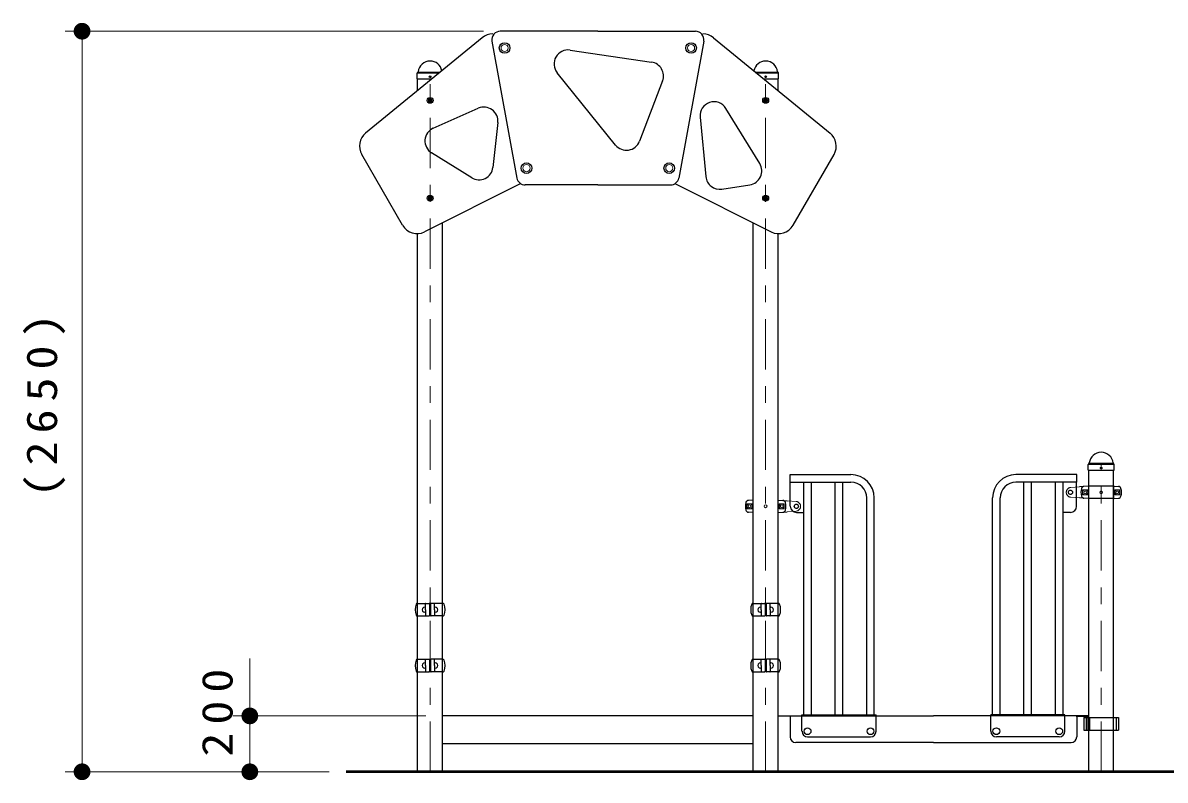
# Model space of a CAD drawing. Units: millimetres on the paper, scale 1:60. Extents: x -385 to 0, y -594 to 267.
# Drawn here: x -121.3 to -53.2, y -227.1 to -181.9 of the extents above; entities that cross this region are included whole.
import ezdxf

# ---------------------------------------------------------------- set-up
doc = ezdxf.new("R2010")
doc.units = ezdxf.units.MM
doc.linetypes.add('USER1', pattern=[4.5, 2.5, -2])
doc.linetypes.add('USER2', pattern=[6, 3, -1, 1, -1])
doc.layers.add('1_60', color=7, linetype='Continuous', lineweight=25)
doc.styles.add('ＭＳ ゴシック', font='')
doc.styles.get('ＭＳ ゴシック').set_extended_font_data('MS Gothic')

# ---------------------------------------------------------------- blocks, each defined once
blk = doc.blocks.new('filled_dot')
at = {"color": 0, "linetype": 'Continuous', "lineweight": -2, "const_width": 1.25}
blk.add_lwpolyline([(-0.625, 0, 1), (0.625, 0, 1)], format="xyb", close=True, dxfattribs=at)

msp = doc.modelspace()

# ---------------------------------------------------------------- linework, layer by layer
at = {"layer": '1_60', "lineweight": 13}
for p, q in [((-93.797, -182.431), (-118.722, -182.431)), ((-117.722, -226.598), (-117.722, -182.431)), ((-97.724, -184.922), (-96.44, -184.922)), ((-97.694, -184.864), (-96.369, -184.864)), ((-77.59, -184.864), (-76.267, -184.864)), ((-77.519, -184.922), (-76.234, -184.922)), ((-57.724, -208.256), (-56.235, -208.256)), ((-57.694, -208.198), (-56.267, -208.198)), ((-107.722, -226.598), (-107.722, -219.833)), ((-97.237, -223.265), (-108.722, -223.265)), ((-102.988, -226.598), (-118.722, -226.598)), ((-102.988, -226.598), (-108.722, -226.598))]:
    msp.add_line(p, q, dxfattribs=at)
at = {"layer": '1_60', "color": 190}
for p, q in [((-86.979, -182.431), (-92.797, -182.431)), ((-86.979, -182.431), (-81.162, -182.431)), ((-93.876, -182.823), (-100.822, -188.509)), ((-93.289, -183.02), (-91.804, -191.187)), ((-80.67, -183.02), (-82.154, -191.187)), ((-80.082, -182.823), (-73.136, -188.509)), ((-88.635, -183.558), (-83.778, -184.276)), ((-85.925, -189.22), (-89.406, -184.906)), ((-83.122, -185.398), (-84.498, -188.994)), ((-96.788, -188.211), (-94.105, -187.028)), ((-77.333, -190.33), (-79.344, -187.036)), ((-92.94, -187.881), (-93.232, -190.553)), ((-80.885, -187.55), (-80.544, -191.102)), ((-98.618, -194.004), (-101.055, -189.783)), ((-94.5, -191.17), (-96.892, -189.681)), ((-75.34, -194.004), (-72.904, -189.783)), ((-91.609, -191.537), (-97.303, -194.397)), ((-86.979, -191.597), (-91.312, -191.597)), ((-86.979, -191.597), (-82.646, -191.597)), ((-82.349, -191.537), (-76.655, -194.397)), ((-79.587, -191.846), (-77.917, -191.587))]:
    msp.add_line(p, q, dxfattribs=at)
at = {"layer": '1_60'}
for p, q in [((-97.754, -185.272), (-97.747, -184.942)), ((-97.726, -184.893), (-97.708, -184.875)), ((-76.232, -184.893), (-76.25, -184.875)), ((-76.205, -185.272), (-76.212, -184.942)), ((-97.745, -185.28), (-97.754, -185.272)), ((-97.745, -185.28), (-96.877, -185.28)), ((-97.721, -185.971), (-97.721, -185.28)), ((-77.081, -185.28), (-76.213, -185.28)), ((-76.237, -185.971), (-76.237, -185.28)), ((-76.205, -185.272), (-76.213, -185.28)), ((-96.237, -226.598), (-96.237, -193.862)), ((-77.722, -226.598), (-77.722, -193.862)), ((-97.722, -226.598), (-97.722, -194.504)), ((-76.237, -226.598), (-76.237, -194.504)), ((-57.754, -208.606), (-57.747, -208.276)), ((-57.726, -208.227), (-57.708, -208.209)), ((-56.233, -208.227), (-56.251, -208.209)), ((-56.205, -208.606), (-56.212, -208.276)), ((-75.521, -209.325), (-75.521, -208.871)), ((-75.521, -208.871), (-71.896, -208.871)), ((-58.438, -208.871), (-62.063, -208.871)), ((-58.438, -209.325), (-58.438, -208.871)), ((-57.745, -208.614), (-57.754, -208.606)), ((-57.745, -208.614), (-56.213, -208.614)), ((-57.722, -226.598), (-57.722, -208.614)), ((-56.237, -226.598), (-56.237, -208.614)), ((-56.205, -208.606), (-56.213, -208.614)), ((-75.521, -209.325), (-71.896, -209.325)), ((-75.513, -210.765), (-75.513, -209.325)), ((-72.831, -223.211), (-72.831, -209.325)), ((-72.378, -223.211), (-72.378, -209.325)), ((-58.438, -209.325), (-62.063, -209.325)), ((-61.581, -223.211), (-61.581, -209.325)), ((-61.128, -223.211), (-61.128, -209.325)), ((-58.446, -210.765), (-58.446, -209.325)), ((-77.722, -223.265), (-96.237, -223.265)), ((-76.237, -223.265), (-66.979, -223.265)), ((-74.813, -223.211), (-70.396, -223.211)), ((-57.722, -223.265), (-66.979, -223.265)), ((-59.146, -223.211), (-63.563, -223.211)), ((-57.722, -223.265), (-58.438, -223.265)), ((-57.722, -223.303), (-58.438, -223.303)), ((-58.01, -223.365), (-55.949, -223.365)), ((-58.01, -223.365), (-58.01, -224.115)), ((-57.88, -223.365), (-57.88, -224.115)), ((-57.831, -223.365), (-57.831, -224.115)), ((-57.675, -223.365), (-57.675, -224.115)), ((-56.088, -223.365), (-56.088, -224.115)), ((-55.949, -223.365), (-55.949, -224.115)), ((-74.479, -224.515), (-70.729, -224.515)), ((-59.479, -224.515), (-63.229, -224.515)), ((-58.01, -224.115), (-55.949, -224.115)), ((-77.722, -224.931), (-96.237, -224.931))]:
    msp.add_line(p, q, dxfattribs=at)
at = {"layer": '1_60', "linetype": 'USER1', "lineweight": 13}
for p, q in [((-97.721, -184.931), (-96.45, -184.931)), ((-77.508, -184.931), (-76.237, -184.931)), ((-57.721, -208.265), (-56.238, -208.265))]:
    msp.add_line(p, q, dxfattribs=at)
at = {"layer": '1_60', "linetype": 'USER2', "lineweight": 13}
for p, q in [((-96.979, -226.598), (-96.979, -184.931)), ((-76.979, -226.598), (-76.979, -184.931)), ((-56.979, -226.598), (-56.979, -208.265))]:
    msp.add_line(p, q, dxfattribs=at)
at = {"layer": '1_60', "color": 4}
for p, q in [((-97.018, -186.489), (-97.056, -186.556)), ((-97.018, -186.489), (-96.941, -186.489)), ((-96.941, -186.489), (-96.902, -186.556)), ((-77.017, -186.489), (-77.056, -186.556)), ((-76.94, -186.489), (-77.017, -186.489)), ((-76.94, -186.489), (-76.902, -186.556)), ((-97.056, -186.556), (-97.018, -186.622)), ((-97.018, -186.622), (-96.941, -186.622)), ((-96.902, -186.556), (-96.941, -186.622)), ((-77.056, -186.556), (-77.017, -186.622)), ((-76.94, -186.622), (-77.017, -186.622)), ((-76.902, -186.556), (-76.94, -186.622)), ((-97.018, -192.322), (-97.056, -192.389)), ((-97.056, -192.389), (-97.018, -192.456)), ((-97.018, -192.322), (-96.941, -192.322)), ((-97.018, -192.456), (-96.941, -192.456)), ((-96.941, -192.322), (-96.902, -192.389)), ((-96.902, -192.389), (-96.941, -192.456)), ((-77.017, -192.322), (-77.056, -192.389)), ((-77.056, -192.389), (-77.017, -192.456)), ((-76.94, -192.322), (-77.017, -192.322)), ((-76.94, -192.456), (-77.017, -192.456)), ((-76.94, -192.322), (-76.902, -192.389)), ((-76.902, -192.389), (-76.94, -192.456))]:
    msp.add_line(p, q, dxfattribs=at)
at = {"layer": '1_60', "color": 131}
for p, q in [((-74.706, -223.211), (-74.706, -209.325)), ((-74.253, -223.211), (-74.253, -209.325)), ((-59.706, -223.211), (-59.706, -209.325)), ((-59.253, -223.211), (-59.253, -209.325)), ((-70.956, -223.211), (-70.956, -210.265)), ((-70.503, -223.211), (-70.503, -210.265)), ((-63.456, -223.211), (-63.456, -210.265)), ((-63.003, -223.211), (-63.003, -210.265)), ((-75.146, -211.131), (-74.706, -211.131)), ((-58.813, -211.131), (-59.253, -211.131)), ((-74.813, -224.181), (-74.813, -223.211)), ((-70.396, -224.181), (-70.396, -223.211)), ((-63.563, -224.181), (-63.563, -223.211)), ((-59.146, -224.181), (-59.146, -223.211))]:
    msp.add_line(p, q, dxfattribs=at)
at = {"layer": '1_60', "color": 2, "linetype": 'USER1', "lineweight": 13}
for p, q in [((-58.271, -209.602), (-58.797, -209.641)), ((-57.729, -209.573), (-57.729, -210.29)), ((-56.229, -209.573), (-56.229, -210.29)), ((-58.271, -210.26), (-58.797, -210.222)), ((-77.729, -210.406), (-77.729, -211.123)), ((-76.229, -210.406), (-76.229, -211.123)), ((-75.688, -210.436), (-75.162, -210.474)), ((-75.688, -211.094), (-75.162, -211.055))]:
    msp.add_line(p, q, dxfattribs=at)
at = {"layer": '1_60', "color": 2}
for p, q in [((-57.746, -209.556), (-58.271, -209.602)), ((-56.213, -209.556), (-57.746, -209.556)), ((-56.213, -209.556), (-55.95, -209.579)), ((-57.746, -210.306), (-58.271, -210.26)), ((-56.213, -210.306), (-57.746, -210.306)), ((-56.213, -210.306), (-55.95, -210.283)), ((-77.746, -210.39), (-78.009, -210.413)), ((-76.213, -210.39), (-75.688, -210.436)), ((-77.746, -211.14), (-78.009, -211.117)), ((-76.213, -211.14), (-75.688, -211.094)), ((-97.748, -216.556), (-97.038, -216.556)), ((-97.25, -216.777), (-97.284, -216.775)), ((-97.25, -217.086), (-97.284, -217.087)), ((-97.25, -216.931), (-97.25, -216.573)), ((-97.25, -216.931), (-97.25, -217.29)), ((-97.004, -216.59), (-97.004, -217.273)), ((-96.954, -216.59), (-96.954, -217.273)), ((-96.211, -216.556), (-96.921, -216.556)), ((-96.708, -216.931), (-96.708, -216.573)), ((-96.708, -216.777), (-96.675, -216.775)), ((-96.708, -216.931), (-96.708, -217.29)), ((-96.708, -217.086), (-96.675, -217.087)), ((-77.748, -216.556), (-77.038, -216.556)), ((-77.25, -216.777), (-77.284, -216.775)), ((-77.25, -217.086), (-77.284, -217.087)), ((-77.25, -216.931), (-77.25, -216.573)), ((-77.25, -216.931), (-77.25, -217.29)), ((-77.004, -216.59), (-77.004, -217.273)), ((-76.954, -216.59), (-76.954, -217.273)), ((-76.211, -216.556), (-76.921, -216.556)), ((-76.708, -216.931), (-76.708, -216.573)), ((-76.708, -216.777), (-76.675, -216.775)), ((-76.708, -216.931), (-76.708, -217.29)), ((-76.708, -217.086), (-76.675, -217.087)), ((-97.746, -217.306), (-97.038, -217.306)), ((-96.211, -217.306), (-96.921, -217.306)), ((-77.746, -217.306), (-77.038, -217.306)), ((-76.211, -217.306), (-76.921, -217.306)), ((-97.748, -219.89), (-97.038, -219.89)), ((-97.25, -220.265), (-97.25, -219.906)), ((-96.211, -219.89), (-96.921, -219.89)), ((-96.708, -220.265), (-96.708, -219.906)), ((-77.748, -219.89), (-77.038, -219.89)), ((-77.25, -220.265), (-77.25, -219.906)), ((-76.211, -219.89), (-76.921, -219.89)), ((-76.708, -220.265), (-76.708, -219.906)), ((-97.25, -220.11), (-97.284, -220.109)), ((-97.25, -220.419), (-97.284, -220.42)), ((-97.25, -220.265), (-97.25, -220.623)), ((-97.004, -219.923), (-97.004, -220.606)), ((-96.954, -219.923), (-96.954, -220.606)), ((-96.708, -220.11), (-96.675, -220.109)), ((-96.708, -220.265), (-96.708, -220.623)), ((-96.708, -220.419), (-96.675, -220.42)), ((-77.25, -220.11), (-77.284, -220.109)), ((-77.25, -220.419), (-77.284, -220.42)), ((-77.25, -220.265), (-77.25, -220.623)), ((-77.004, -219.923), (-77.004, -220.606)), ((-76.954, -219.923), (-76.954, -220.606)), ((-76.708, -220.11), (-76.675, -220.109)), ((-76.708, -220.265), (-76.708, -220.623)), ((-76.708, -220.419), (-76.675, -220.42)), ((-97.746, -220.64), (-97.038, -220.64)), ((-96.211, -220.64), (-96.921, -220.64)), ((-77.746, -220.64), (-77.038, -220.64)), ((-76.211, -220.64), (-76.921, -220.64)), ((-75.521, -223.315), (-75.521, -224.515)), ((-58.438, -223.315), (-58.438, -224.515)), ((-66.979, -224.848), (-75.188, -224.848)), ((-66.979, -224.848), (-58.771, -224.848))]:
    msp.add_line(p, q, dxfattribs=at)
at = {"layer": '1_60', "color": 2, "lineweight": 13}
for p, q in [((-58.092, -210.085), (-58.092, -209.777)), ((-57.784, -209.777), (-58.092, -209.777)), ((-57.784, -210.085), (-58.092, -210.085)), ((-56.175, -209.777), (-55.867, -209.777)), ((-56.175, -210.085), (-55.867, -210.085)), ((-55.867, -210.085), (-55.867, -209.777)), ((-78.092, -210.919), (-78.092, -210.611)), ((-77.784, -210.611), (-78.092, -210.611)), ((-77.784, -210.919), (-78.092, -210.919)), ((-76.175, -210.611), (-75.867, -210.611)), ((-76.175, -210.919), (-75.867, -210.919)), ((-75.867, -210.919), (-75.867, -210.611))]:
    msp.add_line(p, q, dxfattribs=at)
at = {"layer": '1_60', "lineweight": 50}
msp.add_line((-47.626, -226.598), (-101.988, -226.598), dxfattribs=at)
at = {"layer": '1_60', "color": 2}
for centre, radius in [((-92.537, -183.431), 0.317), ((-81.422, -183.431), 0.317), ((-91.233, -190.597), 0.317), ((-82.725, -190.597), 0.317), ((-58.813, -209.931), 0.125), ((-75.146, -210.765), 0.125)]:
    msp.add_circle(centre, radius, dxfattribs=at)
at = {"layer": '1_60', "color": 2, "lineweight": 13}
for centre, radius in [((-92.537, -183.431), 0.212), ((-81.422, -183.431), 0.212), ((-91.233, -190.597), 0.212), ((-82.725, -190.597), 0.212), ((-57.938, -209.931), 0.154), ((-57.938, -209.931), 0.0833), ((-56.979, -209.931), 0.0833), ((-56.021, -209.931), 0.154), ((-56.021, -209.931), 0.0833), ((-77.938, -210.765), 0.154), ((-77.938, -210.765), 0.0833), ((-76.979, -210.765), 0.0833), ((-76.021, -210.765), 0.154), ((-76.021, -210.765), 0.0833)]:
    msp.add_circle(centre, radius, dxfattribs=at)
at = {"layer": '1_60'}
for centre, radius in [((-96.979, -185.147), 0.05), ((-76.979, -185.147), 0.05), ((-56.979, -208.481), 0.05), ((-74.479, -224.181), 0.2), ((-70.729, -224.181), 0.2), ((-63.229, -224.181), 0.2), ((-59.479, -224.181), 0.2)]:
    msp.add_circle(centre, radius, dxfattribs=at)
at = {"layer": '1_60', "color": 4}
for centre in [(-96.979, -186.556), (-76.979, -186.556), (-96.979, -192.389), (-76.979, -192.389)]:
    msp.add_circle(centre, 0.175, dxfattribs=at)
at = {"layer": '1_60', "color": 4, "linetype": 'USER1', "lineweight": 13}
for centre in [(-96.979, -186.556), (-76.979, -186.556), (-96.979, -192.389), (-76.979, -192.389)]:
    msp.add_circle(centre, 0.104, dxfattribs=at)
at = {"layer": '1_60', "color": 4, "lineweight": 13}
for centre in [(-96.979, -186.556), (-76.979, -186.556), (-96.979, -192.389), (-76.979, -192.389)]:
    msp.add_circle(centre, 0.0917, dxfattribs=at)
at = {"layer": '1_60', "color": 2, "linetype": 'USER1', "lineweight": 13}
for centre in [(-58.813, -209.931), (-75.146, -210.765)]:
    msp.add_circle(centre, 0.125, dxfattribs=at)
at = {"layer": '1_60', "color": 190}
for centre, radius, start, end in [((-92.797, -182.931), 0.5, 90, 190.30485), ((-81.162, -182.931), 0.5, 349.69515, 90), ((-93.242, -183.597), 1, 90, 129.30242), ((-80.716, -183.597), 1, 50.69758, 90), ((-88.757, -184.383), 0.833, 81.59349, 218.90113), ((-83.9, -185.101), 0.833, 339.0605, 81.59349), ((-93.769, -187.79), 0.833, 353.77417, 113.79484), ((-80.055, -187.47), 0.833, 31.39876, 185.47985), ((-100.189, -189.283), 1, 129.30242, 210), ((-96.452, -188.974), 0.833, 113.79484, 238.09984), ((-73.77, -189.283), 1, 330, 50.69758), ((-85.276, -188.696), 0.833, 218.90113, 339.0605), ((-94.06, -190.462), 0.833, 238.09984, 353.77417), ((-78.045, -190.764), 0.833, 278.81825, 31.39876), ((-91.312, -191.097), 0.5, 190.30485, 270), ((-82.646, -191.097), 0.5, 270, 349.69515), ((-79.714, -191.023), 0.833, 185.47985, 278.81825), ((-97.752, -193.504), 1, 210, 296.67357), ((-76.207, -193.504), 1, 243.32643, 330)]:
    msp.add_arc(centre, radius, start, end, dxfattribs=at)
at = {"layer": '1_60'}
for centre, radius, start, end in [((-96.979, -184.931), 0.72, 90, 173.3676), ((-96.979, -184.931), 0.72, 11.55636, 90), ((-76.979, -184.931), 0.72, 90, 168.44364), ((-76.979, -184.931), 0.72, 6.6324, 90), ((-97.677, -184.943), 0.07, 135, 178.99605), ((-97.741, -184.842), 0.0467, 315, 353.3676), ((-76.217, -184.842), 0.0467, 186.6324, 225), ((-76.282, -184.943), 0.07, 1.00395, 45), ((-56.979, -208.265), 0.72, 90, 173.3676), ((-56.979, -208.265), 0.72, 6.6324, 90), ((-57.677, -208.277), 0.07, 135, 178.99605), ((-57.741, -208.176), 0.0467, 315, 353.3676), ((-56.218, -208.176), 0.0467, 186.6324, 225), ((-56.282, -208.277), 0.07, 1.00395, 45), ((-70.729, -224.181), 0.333, 270, 0), ((-63.229, -224.181), 0.333, 180, 270)]:
    msp.add_arc(centre, radius, start, end, dxfattribs=at)
at = {"layer": '1_60', "color": 131}
for centre, radius, start, end in [((-71.896, -210.265), 1.393, 0, 90), ((-62.063, -210.265), 1.393, 90, 180), ((-71.896, -210.265), 0.94, 0, 90), ((-62.063, -210.265), 0.94, 90, 180), ((-75.146, -210.765), 0.367, 180, 270), ((-58.813, -210.765), 0.367, 270, 0), ((-74.479, -224.181), 0.333, 180, 270), ((-59.479, -224.181), 0.333, 270, 0)]:
    msp.add_arc(centre, radius, start, end, dxfattribs=at)
at = {"layer": '1_60', "color": 2, "linetype": 'USER1', "lineweight": 13}
for centre, radius, start, end in [((-58.771, -209.931), 0.291, 95, 265), ((-57.746, -209.573), 0.0167, 0, 91.98888), ((-57.746, -210.29), 0.0167, 270, 0), ((-76.213, -210.406), 0.0167, 88.01112, 180), ((-75.187, -210.765), 0.291, 275, 85), ((-76.213, -211.123), 0.0167, 180, 270)]:
    msp.add_arc(centre, radius, start, end, dxfattribs=at)
at = {"layer": '1_60', "color": 2}
for centre, radius, start, end in [((-57.995, -209.745), 0.167, 95, 163.80375), ((-55.964, -209.745), 0.167, 16.19625, 85), ((-57.354, -209.931), 0.833, 163.80375, 196.19625), ((-57.995, -210.117), 0.167, 196.19625, 265), ((-55.964, -210.117), 0.167, 275, 343.80375), ((-56.604, -209.931), 0.833, 343.80375, 16.19625), ((-77.354, -210.765), 0.833, 163.80375, 196.19625), ((-77.995, -210.579), 0.167, 95, 163.80375), ((-77.995, -210.951), 0.167, 196.19625, 265), ((-75.964, -210.579), 0.167, 16.19625, 85), ((-75.964, -210.951), 0.167, 275, 343.80375), ((-76.604, -210.765), 0.833, 343.80375, 16.19625), ((-96.936, -216.931), 0.935, 159.19706, 200.80294), ((-97.748, -216.623), 0.0667, 90, 159.19706), ((-97.289, -216.931), 0.156, 88, 272), ((-97.234, -216.573), 0.0167, 90, 180), ((-97.038, -216.59), 0.0333, 0, 90), ((-96.921, -216.59), 0.0333, 90, 180), ((-96.725, -216.573), 0.0167, 0, 90), ((-96.67, -216.931), 0.156, 268, 92), ((-96.211, -216.623), 0.0667, 20.80294, 90), ((-97.023, -216.931), 0.935, 339.19706, 20.80294), ((-76.936, -216.931), 0.935, 159.19706, 200.80294), ((-77.748, -216.623), 0.0667, 90, 159.19706), ((-77.289, -216.931), 0.156, 88, 272), ((-77.234, -216.573), 0.0167, 90, 180), ((-77.038, -216.59), 0.0333, 0, 90), ((-76.921, -216.59), 0.0333, 90, 180), ((-76.725, -216.573), 0.0167, 0, 90), ((-76.67, -216.931), 0.156, 268, 92), ((-76.211, -216.623), 0.0667, 20.80294, 90), ((-77.023, -216.931), 0.935, 339.19706, 20.80294), ((-97.748, -217.24), 0.0667, 200.80294, 270), ((-97.234, -217.29), 0.0167, 180, 270), ((-97.038, -217.273), 0.0333, 270, 0), ((-96.921, -217.273), 0.0333, 180, 270), ((-96.725, -217.29), 0.0167, 270, 0), ((-96.211, -217.24), 0.0667, 270, 339.19706), ((-77.748, -217.24), 0.0667, 200.80294, 270), ((-77.234, -217.29), 0.0167, 180, 270), ((-77.038, -217.273), 0.0333, 270, 0), ((-76.921, -217.273), 0.0333, 180, 270), ((-76.725, -217.29), 0.0167, 270, 0), ((-76.211, -217.24), 0.0667, 270, 339.19706), ((-97.748, -219.956), 0.0667, 90, 159.19706), ((-97.234, -219.906), 0.0167, 90, 180), ((-97.038, -219.923), 0.0333, 0, 90), ((-96.921, -219.923), 0.0333, 90, 180), ((-96.725, -219.906), 0.0167, 0, 90), ((-96.211, -219.956), 0.0667, 20.80294, 90), ((-77.748, -219.956), 0.0667, 90, 159.19706), ((-77.234, -219.906), 0.0167, 90, 180), ((-77.038, -219.923), 0.0333, 0, 90), ((-76.921, -219.923), 0.0333, 90, 180), ((-76.725, -219.906), 0.0167, 0, 90), ((-76.211, -219.956), 0.0667, 20.80294, 90), ((-96.936, -220.265), 0.935, 159.19706, 200.80294), ((-97.289, -220.265), 0.156, 88, 272), ((-96.67, -220.265), 0.156, 268, 92), ((-97.023, -220.265), 0.935, 339.19706, 20.80294), ((-76.936, -220.265), 0.935, 159.19706, 200.80294), ((-77.289, -220.265), 0.156, 88, 272), ((-76.67, -220.265), 0.156, 268, 92), ((-77.023, -220.265), 0.935, 339.19706, 20.80294), ((-97.748, -220.573), 0.0667, 200.80294, 270), ((-97.234, -220.623), 0.0167, 180, 270), ((-97.038, -220.606), 0.0333, 270, 0), ((-96.921, -220.606), 0.0333, 180, 270), ((-96.725, -220.623), 0.0167, 270, 0), ((-96.211, -220.573), 0.0667, 270, 339.19706), ((-77.748, -220.573), 0.0667, 200.80294, 270), ((-77.234, -220.623), 0.0167, 180, 270), ((-77.038, -220.606), 0.0333, 270, 0), ((-76.921, -220.606), 0.0333, 180, 270), ((-76.725, -220.623), 0.0167, 270, 0), ((-76.211, -220.573), 0.0667, 270, 339.19706), ((-75.471, -223.315), 0.05, 90, 180), ((-58.488, -223.315), 0.05, 0, 90), ((-75.188, -224.515), 0.333, 180, 270), ((-58.771, -224.515), 0.333, 270, 0)]:
    msp.add_arc(centre, radius, start, end, dxfattribs=at)
at = {"layer": '1_60', "color": 2, "lineweight": 13}
for centre, start, end in [((-59.917, -209.931), 355.87048, 4.12952), ((-54.042, -209.931), 175.87048, 184.12952), ((-79.917, -210.765), 355.87048, 4.12952), ((-74.042, -210.765), 175.87048, 184.12952)]:
    msp.add_arc(centre, 2.139, start, end, dxfattribs=at)

# ---------------------------------------------------------------- block references
at = {"layer": '1_60', "lineweight": 13, "xscale": 0.4, "yscale": 0.4}
for p, rotation in [((-117.722, -182.431), 270), ((-107.722, -223.265), 270), ((-117.722, -226.598), 90), ((-107.722, -226.598), 90)]:
    msp.add_blockref('filled_dot', p, dxfattribs=dict(at, rotation=rotation))

# ---------------------------------------------------------------- texts
at = {"layer": '1_60', "char_height": 1.833, "attachment_point": 8, "rotation": 90, "style": 'ＭＳ ゴシック'}
for s, insert in [('\\T1.33;\\W1.15;(2650)', (-118.722, -204.515)), ('\\T1.33;\\W1.15;200', (-108.722, -222.833))]:
    msp.add_mtext(s, dxfattribs=dict(at, insert=insert))

doc.saveas('drawing.dxf')
